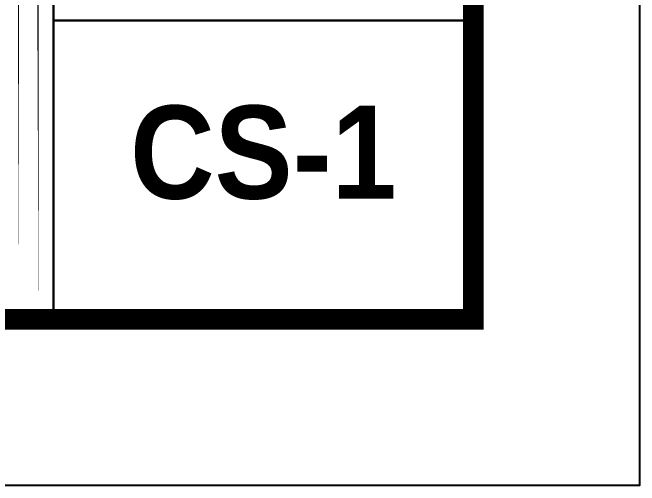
# Model space of a CAD drawing. Header units: inches. Extents: x -3905 to 10892, y 1064 to 9590.
# Drawn here: x 2166.904 to 2169.734, y 6461.813 to 6463.947 of the extents above; entities that cross this region are included whole.
import ezdxf

# ---------------------------------------------------------------- set-up
doc = ezdxf.new("R2010")
doc.units = ezdxf.units.IN
doc.header["$MEASUREMENT"] = 0
doc.layers.add('BORDER', color=250, linetype='Continuous', lineweight=30)
doc.layers.add('NP', color=7, linetype='Continuous', plot=False)
doc.styles.add('Title', font='swissck.ttf')

msp = doc.modelspace()

# ---------------------------------------------------------------- linework, layer by layer
at = {"layer": 'BORDER', "color": 7}
for p, q in [((2167.0891, 6485.06295), (2167.0891, 6462.56295)), ((2168.98412, 6463.91104), (2167.0891, 6463.91104))]:
    msp.add_line(p, q, dxfattribs=at)
at = {"layer": 'BORDER', "color": 5, "const_width": 0.09375}
for points in [[(2134.48412, 6462.56295), (2134.48412, 6485.06295), (2168.98412, 6485.06295), (2168.98412, 6462.56295)], [(2166.97451, 6462.56295), (2166.97451, 6485.06295), (2166.97451, 6485.06295), (2166.97451, 6462.56295)]]:
    msp.add_lwpolyline(points, close=True, dxfattribs=at)
at = {"layer": 'NP', "color": 7}
msp.add_lwpolyline([(2133.73412, 6485.81295), (2169.73412, 6485.81295), (2169.73412, 6461.81295), (2133.73412, 6461.81295)], close=True, dxfattribs=at)

# ---------------------------------------------------------------- texts
at = {"layer": 'BORDER', "color": 7, "insert": (2167.43462, 6463.52685), "char_height": 0.6, "width": 26.4216107, "attachment_point": 1, "style": 'Title'}
msp.add_mtext('\\A1;\\pt10.8,21.6;{\\fArial|b1|i0|c0|p34;\\H0.7x;\\W0.9;\\C256;CS-1}', dxfattribs=at)

doc.saveas('drawing.dxf')
